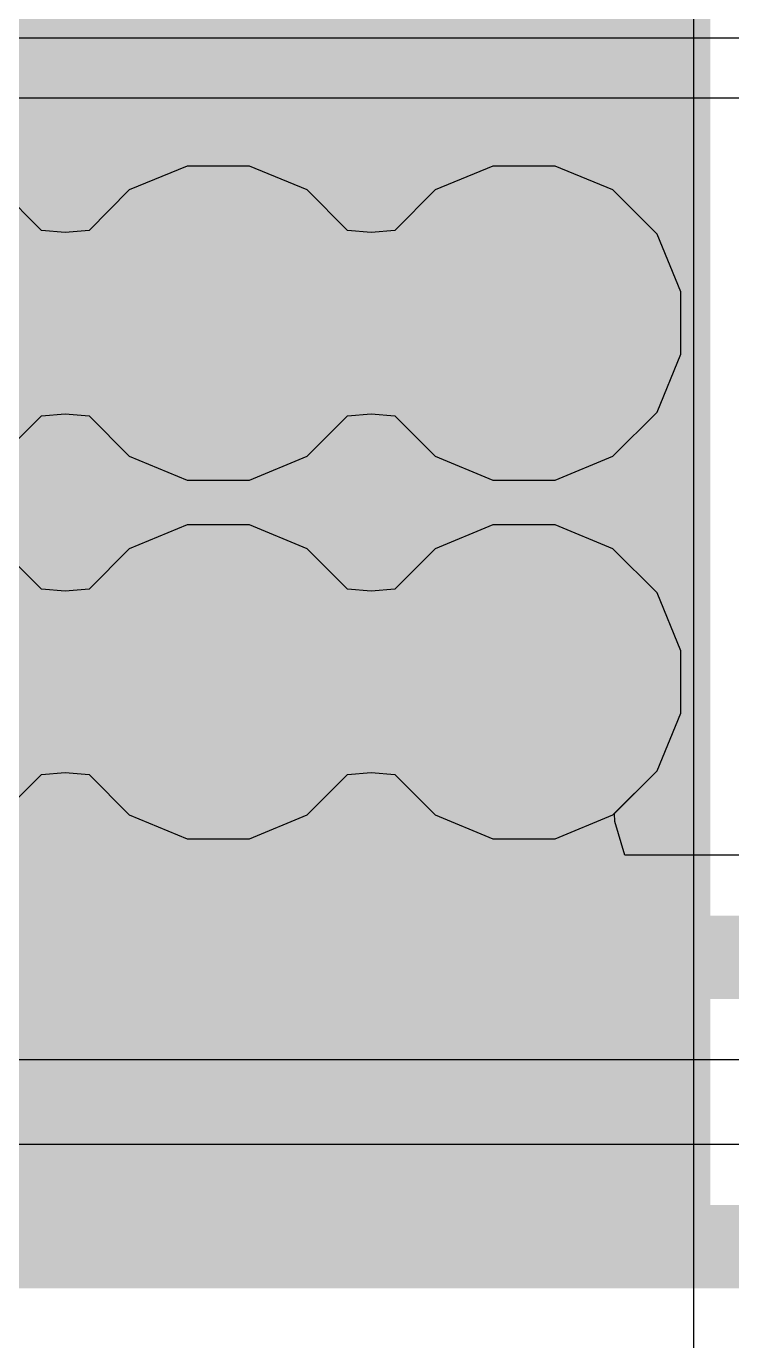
# Model space of a CAD drawing. Header units: inches. Extents: x 0 to 13.9, y -0.2 to 3.4.
# Drawn here: x 1.46 to 1.5446, y 2.736 to 2.8936 of the extents above; entities that cross this region are included whole.
import ezdxf

# ---------------------------------------------------------------- set-up
doc = ezdxf.new("R2010")
doc.units = ezdxf.units.IN
doc.header["$MEASUREMENT"] = 0
for name, color, linetype in [('Bottom Layer', 5, 'Continuous'), ('Drill Drawing', 1, 'Continuous'), ('Layer 1', 16, 'Continuous'), ('Layer 2', 76, 'Continuous'), ('Top Layer', 1, 'Continuous'), ('Via Holes', 16, 'Continuous')]:
    doc.layers.add(name, color=color, linetype=linetype)

msp = doc.modelspace()

# ---------------------------------------------------------------- hatches: boundary and pattern name
at = {"layer": 'Bottom Layer'}
h = msp.add_hatch(color=5, dxfattribs=at)
edge = h.paths.add_edge_path()
edge.add_arc((1.483, 2.858), 0.01181, 0, 360)
h = msp.add_hatch(color=5, dxfattribs=at)
edge = h.paths.add_edge_path()
edge.add_arc((1.51967, 2.858), 0.01181, 0, 360)
h = msp.add_hatch(color=5, dxfattribs=at)
edge = h.paths.add_edge_path()
edge.add_arc((1.483, 2.815), 0.01181, 0, 360)
h = msp.add_hatch(color=5, dxfattribs=at)
edge = h.paths.add_edge_path()
edge.add_arc((1.51967, 2.815), 0.01181, 0, 360)
at = {"layer": 'Layer 1'}
h = msp.add_hatch(color=16, dxfattribs=at)
edge = h.paths.add_edge_path()
edge.add_arc((1.483, 2.858), 0.01181, 0, 360)
h = msp.add_hatch(color=16, dxfattribs=at)
edge = h.paths.add_edge_path()
edge.add_arc((1.51967, 2.858), 0.01181, 0, 360)
h = msp.add_hatch(color=16, dxfattribs=at)
edge = h.paths.add_edge_path()
edge.add_arc((1.483, 2.815), 0.01181, 0, 360)
h = msp.add_hatch(color=16, dxfattribs=at)
edge = h.paths.add_edge_path()
edge.add_arc((1.51967, 2.815), 0.01181, 0, 360)
at = {"layer": 'Layer 2'}
h = msp.add_hatch(color=76, dxfattribs=at)
edge = h.paths.add_edge_path()
edge.add_arc((1.483, 2.858), 0.01181, 0, 360)
h = msp.add_hatch(color=76, dxfattribs=at)
edge = h.paths.add_edge_path()
edge.add_arc((1.51967, 2.858), 0.01181, 0, 360)
h = msp.add_hatch(color=76, dxfattribs=at)
edge = h.paths.add_edge_path()
edge.add_arc((1.483, 2.815), 0.01181, 0, 360)
h = msp.add_hatch(color=76, dxfattribs=at)
edge = h.paths.add_edge_path()
edge.add_arc((1.51967, 2.815), 0.01181, 0, 360)
at = {"layer": 'Top Layer'}
msp.add_hatch(color=1, dxfattribs=at).paths.add_polyline_path([(1.344, 2.743), (1.542, 2.743), (1.542, 2.975), (1.344, 2.975)])
h = msp.add_hatch(color=1, dxfattribs=at)
edge = h.paths.add_edge_path()
edge.add_arc((1.483, 2.858), 0.01181, 0, 360)
h = msp.add_hatch(color=1, dxfattribs=at)
edge = h.paths.add_edge_path()
edge.add_arc((1.51967, 2.858), 0.01181, 0, 360)
h = msp.add_hatch(color=1, dxfattribs=at)
edge = h.paths.add_edge_path()
edge.add_arc((1.483, 2.815), 0.01181, 0, 360)
h = msp.add_hatch(color=1, dxfattribs=at)
edge = h.paths.add_edge_path()
edge.add_arc((1.51967, 2.815), 0.01181, 0, 360)
at = {"layer": 'Via Holes'}
h = msp.add_hatch(color=7, dxfattribs=at)
edge = h.paths.add_edge_path()
edge.add_arc((1.483, 2.858), 0.00591, 0, 360)
h = msp.add_hatch(color=7, dxfattribs=at)
edge = h.paths.add_edge_path()
edge.add_arc((1.51967, 2.858), 0.00591, 0, 360)
h = msp.add_hatch(color=7, dxfattribs=at)
edge = h.paths.add_edge_path()
edge.add_arc((1.483, 2.815), 0.00591, 0, 360)
h = msp.add_hatch(color=7, dxfattribs=at)
edge = h.paths.add_edge_path()
edge.add_arc((1.51967, 2.815), 0.00591, 0, 360)

# ---------------------------------------------------------------- linework, layer by layer
at = {"layer": 'Bottom Layer'}
for p, q in [((1.47926, 2.87681), (1.47234, 2.87395)), ((1.48674, 2.87681), (1.47926, 2.87681)), ((1.49366, 2.87395), (1.48674, 2.87681)), ((1.51592, 2.87681), (1.50901, 2.87395)), ((1.52341, 2.87681), (1.51592, 2.87681)), ((1.53032, 2.87395), (1.52341, 2.87681)), ((1.46183, 2.86911), (1.45699, 2.87395)), ((1.47234, 2.87395), (1.46751, 2.86911)), ((1.49849, 2.86911), (1.49366, 2.87395)), ((1.50901, 2.87395), (1.50417, 2.86911)), ((1.53561, 2.86866), (1.53032, 2.87395)), ((1.46467, 2.86886), (1.46183, 2.86911)), ((1.46751, 2.86911), (1.46467, 2.86886)), ((1.50133, 2.86886), (1.49849, 2.86911)), ((1.50417, 2.86911), (1.50133, 2.86886)), ((1.53848, 2.86174), (1.53561, 2.86866)), ((1.53848, 2.85426), (1.53848, 2.86174)), ((1.53561, 2.84734), (1.53848, 2.85426)), ((1.45699, 2.84205), (1.46183, 2.84689)), ((1.46183, 2.84689), (1.46467, 2.84714)), ((1.46467, 2.84714), (1.46751, 2.84689)), ((1.46751, 2.84689), (1.47234, 2.84205)), ((1.49366, 2.84205), (1.49849, 2.84689)), ((1.49849, 2.84689), (1.50133, 2.84714)), ((1.50133, 2.84714), (1.50417, 2.84689)), ((1.50417, 2.84689), (1.50901, 2.84205)), ((1.53032, 2.84205), (1.53561, 2.84734)), ((1.47234, 2.84205), (1.47926, 2.83919)), ((1.48674, 2.83919), (1.49366, 2.84205)), ((1.50901, 2.84205), (1.51592, 2.83919)), ((1.52341, 2.83919), (1.53032, 2.84205)), ((1.47926, 2.83919), (1.48674, 2.83919)), ((1.51592, 2.83919), (1.52341, 2.83919)), ((1.47926, 2.83381), (1.47234, 2.83095)), ((1.48674, 2.83381), (1.47926, 2.83381)), ((1.49366, 2.83095), (1.48674, 2.83381)), ((1.51592, 2.83381), (1.50901, 2.83095)), ((1.52341, 2.83381), (1.51592, 2.83381)), ((1.53032, 2.83095), (1.52341, 2.83381)), ((1.46183, 2.82611), (1.45699, 2.83095)), ((1.47234, 2.83095), (1.46751, 2.82611)), ((1.49849, 2.82611), (1.49366, 2.83095)), ((1.50901, 2.83095), (1.50417, 2.82611)), ((1.53561, 2.82566), (1.53032, 2.83095)), ((1.46467, 2.82586), (1.46183, 2.82611)), ((1.46751, 2.82611), (1.46467, 2.82586)), ((1.50133, 2.82586), (1.49849, 2.82611)), ((1.50417, 2.82611), (1.50133, 2.82586)), ((1.53848, 2.81874), (1.53561, 2.82566)), ((1.53848, 2.81126), (1.53848, 2.81874)), ((1.53561, 2.80434), (1.53848, 2.81126)), ((1.45699, 2.79905), (1.46183, 2.80389)), ((1.46183, 2.80389), (1.46467, 2.80414)), ((1.46467, 2.80414), (1.46751, 2.80389)), ((1.46751, 2.80389), (1.47234, 2.79905)), ((1.49366, 2.79905), (1.49849, 2.80389)), ((1.49849, 2.80389), (1.50133, 2.80414)), ((1.50133, 2.80414), (1.50417, 2.80389)), ((1.50417, 2.80389), (1.50901, 2.79905)), ((1.53032, 2.79905), (1.53561, 2.80434)), ((1.47234, 2.79905), (1.47926, 2.79619)), ((1.48674, 2.79619), (1.49366, 2.79905)), ((1.50901, 2.79905), (1.51592, 2.79619)), ((1.52341, 2.79619), (1.53032, 2.79905)), ((1.47926, 2.79619), (1.48674, 2.79619)), ((1.51592, 2.79619), (1.52341, 2.79619))]:
    msp.add_line(p, q, dxfattribs=at)
at = {"layer": 'Drill Drawing'}
for points in [[(1.473, 2.868, 0.002, 0.002, 0), (1.483, 2.863, 0.002, 0.002, 0)], [(1.473, 2.868, 0.002, 0.002, 0), (1.478, 2.858, 0.002, 0.002, 0)], [(1.483, 2.863, 0.002, 0.002, 0), (1.493, 2.868, 0.002, 0.002, 0)], [(1.488, 2.858, 0.002, 0.002, 0), (1.493, 2.868, 0.002, 0.002, 0)], [(1.50967, 2.868, 0.002, 0.002, 0), (1.51967, 2.863, 0.002, 0.002, 0)], [(1.50967, 2.868, 0.002, 0.002, 0), (1.51467, 2.858, 0.002, 0.002, 0)], [(1.51967, 2.863, 0.002, 0.002, 0), (1.52967, 2.868, 0.002, 0.002, 0)], [(1.52467, 2.858, 0.002, 0.002, 0), (1.52967, 2.868, 0.002, 0.002, 0)], [(1.477, 2.864, 0.002, 0.002, 0), (1.483, 2.861, 0.002, 0.002, 0)], [(1.477, 2.864, 0.002, 0.002, 0), (1.48, 2.858, 0.002, 0.002, 0)], [(1.483, 2.861, 0.002, 0.002, 0), (1.489, 2.864, 0.002, 0.002, 0)], [(1.486, 2.858, 0.002, 0.002, 0), (1.489, 2.864, 0.002, 0.002, 0)], [(1.51367, 2.864, 0.002, 0.002, 0), (1.51967, 2.861, 0.002, 0.002, 0)], [(1.51367, 2.864, 0.002, 0.002, 0), (1.51667, 2.858, 0.002, 0.002, 0)], [(1.51967, 2.861, 0.002, 0.002, 0), (1.52567, 2.864, 0.002, 0.002, 0)], [(1.52267, 2.858, 0.002, 0.002, 0), (1.52567, 2.864, 0.002, 0.002, 0)], [(1.473, 2.848, 0.002, 0.002, 0), (1.478, 2.858, 0.002, 0.002, 0)], [(1.477, 2.852, 0.002, 0.002, 0), (1.48, 2.858, 0.002, 0.002, 0)], [(1.486, 2.858, 0.002, 0.002, 0), (1.489, 2.852, 0.002, 0.002, 0)], [(1.488, 2.858, 0.002, 0.002, 0), (1.493, 2.848, 0.002, 0.002, 0)], [(1.50967, 2.848, 0.002, 0.002, 0), (1.51467, 2.858, 0.002, 0.002, 0)], [(1.51367, 2.852, 0.002, 0.002, 0), (1.51667, 2.858, 0.002, 0.002, 0)], [(1.52267, 2.858, 0.002, 0.002, 0), (1.52567, 2.852, 0.002, 0.002, 0)], [(1.52467, 2.858, 0.002, 0.002, 0), (1.52967, 2.848, 0.002, 0.002, 0)], [(1.477, 2.852, 0.002, 0.002, 0), (1.483, 2.855, 0.002, 0.002, 0)], [(1.483, 2.855, 0.002, 0.002, 0), (1.489, 2.852, 0.002, 0.002, 0)], [(1.51367, 2.852, 0.002, 0.002, 0), (1.51967, 2.855, 0.002, 0.002, 0)], [(1.51967, 2.855, 0.002, 0.002, 0), (1.52567, 2.852, 0.002, 0.002, 0)], [(1.473, 2.848, 0.002, 0.002, 0), (1.483, 2.853, 0.002, 0.002, 0)], [(1.483, 2.853, 0.002, 0.002, 0), (1.493, 2.848, 0.002, 0.002, 0)], [(1.50967, 2.848, 0.002, 0.002, 0), (1.51967, 2.853, 0.002, 0.002, 0)], [(1.51967, 2.853, 0.002, 0.002, 0), (1.52967, 2.848, 0.002, 0.002, 0)], [(1.473, 2.825, 0.002, 0.002, 0), (1.483, 2.82, 0.002, 0.002, 0)], [(1.473, 2.825, 0.002, 0.002, 0), (1.478, 2.815, 0.002, 0.002, 0)], [(1.483, 2.82, 0.002, 0.002, 0), (1.493, 2.825, 0.002, 0.002, 0)], [(1.488, 2.815, 0.002, 0.002, 0), (1.493, 2.825, 0.002, 0.002, 0)], [(1.50967, 2.825, 0.002, 0.002, 0), (1.51967, 2.82, 0.002, 0.002, 0)], [(1.50967, 2.825, 0.002, 0.002, 0), (1.51467, 2.815, 0.002, 0.002, 0)], [(1.51967, 2.82, 0.002, 0.002, 0), (1.52967, 2.825, 0.002, 0.002, 0)], [(1.52467, 2.815, 0.002, 0.002, 0), (1.52967, 2.825, 0.002, 0.002, 0)], [(1.477, 2.821, 0.002, 0.002, 0), (1.483, 2.818, 0.002, 0.002, 0)], [(1.477, 2.821, 0.002, 0.002, 0), (1.48, 2.815, 0.002, 0.002, 0)], [(1.483, 2.818, 0.002, 0.002, 0), (1.489, 2.821, 0.002, 0.002, 0)], [(1.486, 2.815, 0.002, 0.002, 0), (1.489, 2.821, 0.002, 0.002, 0)], [(1.51367, 2.821, 0.002, 0.002, 0), (1.51967, 2.818, 0.002, 0.002, 0)], [(1.51367, 2.821, 0.002, 0.002, 0), (1.51667, 2.815, 0.002, 0.002, 0)], [(1.51967, 2.818, 0.002, 0.002, 0), (1.52567, 2.821, 0.002, 0.002, 0)], [(1.52267, 2.815, 0.002, 0.002, 0), (1.52567, 2.821, 0.002, 0.002, 0)], [(1.473, 2.805, 0.002, 0.002, 0), (1.478, 2.815, 0.002, 0.002, 0)], [(1.477, 2.809, 0.002, 0.002, 0), (1.48, 2.815, 0.002, 0.002, 0)], [(1.486, 2.815, 0.002, 0.002, 0), (1.489, 2.809, 0.002, 0.002, 0)], [(1.488, 2.815, 0.002, 0.002, 0), (1.493, 2.805, 0.002, 0.002, 0)], [(1.50967, 2.805, 0.002, 0.002, 0), (1.51467, 2.815, 0.002, 0.002, 0)], [(1.51367, 2.809, 0.002, 0.002, 0), (1.51667, 2.815, 0.002, 0.002, 0)], [(1.52267, 2.815, 0.002, 0.002, 0), (1.52567, 2.809, 0.002, 0.002, 0)], [(1.52467, 2.815, 0.002, 0.002, 0), (1.52967, 2.805, 0.002, 0.002, 0)], [(1.477, 2.809, 0.002, 0.002, 0), (1.483, 2.812, 0.002, 0.002, 0)], [(1.483, 2.812, 0.002, 0.002, 0), (1.489, 2.809, 0.002, 0.002, 0)], [(1.51367, 2.809, 0.002, 0.002, 0), (1.51967, 2.812, 0.002, 0.002, 0)], [(1.51967, 2.812, 0.002, 0.002, 0), (1.52567, 2.809, 0.002, 0.002, 0)], [(1.473, 2.805, 0.002, 0.002, 0), (1.483, 2.81, 0.002, 0.002, 0)], [(1.483, 2.81, 0.002, 0.002, 0), (1.493, 2.805, 0.002, 0.002, 0)], [(1.50967, 2.805, 0.002, 0.002, 0), (1.51967, 2.81, 0.002, 0.002, 0)], [(1.51967, 2.81, 0.002, 0.002, 0), (1.52967, 2.805, 0.002, 0.002, 0)]]:
    msp.add_lwpolyline(points, format="xyseb", dxfattribs=at)
for points in [[(1.4725, 2.868, 0.001, 0.001, 1), (1.4735, 2.868, 0.001, 0.001, 1)], [(1.4725, 2.868, 0.001, 0.001, 1), (1.4735, 2.868, 0.001, 0.001, 1)], [(1.4925, 2.868, 0.001, 0.001, 1), (1.4935, 2.868, 0.001, 0.001, 1)], [(1.4925, 2.868, 0.001, 0.001, 1), (1.4935, 2.868, 0.001, 0.001, 1)], [(1.50917, 2.868, 0.001, 0.001, 1), (1.51017, 2.868, 0.001, 0.001, 1)], [(1.50917, 2.868, 0.001, 0.001, 1), (1.51017, 2.868, 0.001, 0.001, 1)], [(1.52917, 2.868, 0.001, 0.001, 1), (1.53017, 2.868, 0.001, 0.001, 1)], [(1.52917, 2.868, 0.001, 0.001, 1), (1.53017, 2.868, 0.001, 0.001, 1)], [(1.4765, 2.864, 0.001, 0.001, 1), (1.4775, 2.864, 0.001, 0.001, 1)], [(1.4765, 2.864, 0.001, 0.001, 1), (1.4775, 2.864, 0.001, 0.001, 1)], [(1.4825, 2.863, 0.001, 0.001, 1), (1.4835, 2.863, 0.001, 0.001, 1)], [(1.4825, 2.863, 0.001, 0.001, 1), (1.4835, 2.863, 0.001, 0.001, 1)], [(1.4885, 2.864, 0.001, 0.001, 1), (1.4895, 2.864, 0.001, 0.001, 1)], [(1.4885, 2.864, 0.001, 0.001, 1), (1.4895, 2.864, 0.001, 0.001, 1)], [(1.51317, 2.864, 0.001, 0.001, 1), (1.51417, 2.864, 0.001, 0.001, 1)], [(1.51317, 2.864, 0.001, 0.001, 1), (1.51417, 2.864, 0.001, 0.001, 1)], [(1.51917, 2.863, 0.001, 0.001, 1), (1.52017, 2.863, 0.001, 0.001, 1)], [(1.51917, 2.863, 0.001, 0.001, 1), (1.52017, 2.863, 0.001, 0.001, 1)], [(1.52517, 2.864, 0.001, 0.001, 1), (1.52617, 2.864, 0.001, 0.001, 1)], [(1.52517, 2.864, 0.001, 0.001, 1), (1.52617, 2.864, 0.001, 0.001, 1)], [(1.4825, 2.861, 0.001, 0.001, 1), (1.4835, 2.861, 0.001, 0.001, 1)], [(1.4825, 2.861, 0.001, 0.001, 1), (1.4835, 2.861, 0.001, 0.001, 1)], [(1.51917, 2.861, 0.001, 0.001, 1), (1.52017, 2.861, 0.001, 0.001, 1)], [(1.51917, 2.861, 0.001, 0.001, 1), (1.52017, 2.861, 0.001, 0.001, 1)], [(1.4775, 2.858, 0.001, 0.001, 1), (1.4785, 2.858, 0.001, 0.001, 1)], [(1.4775, 2.858, 0.001, 0.001, 1), (1.4785, 2.858, 0.001, 0.001, 1)], [(1.4795, 2.858, 0.001, 0.001, 1), (1.4805, 2.858, 0.001, 0.001, 1)], [(1.4795, 2.858, 0.001, 0.001, 1), (1.4805, 2.858, 0.001, 0.001, 1)], [(1.4855, 2.858, 0.001, 0.001, 1), (1.4865, 2.858, 0.001, 0.001, 1)], [(1.4855, 2.858, 0.001, 0.001, 1), (1.4865, 2.858, 0.001, 0.001, 1)], [(1.4875, 2.858, 0.001, 0.001, 1), (1.4885, 2.858, 0.001, 0.001, 1)], [(1.4875, 2.858, 0.001, 0.001, 1), (1.4885, 2.858, 0.001, 0.001, 1)], [(1.51417, 2.858, 0.001, 0.001, 1), (1.51517, 2.858, 0.001, 0.001, 1)], [(1.51417, 2.858, 0.001, 0.001, 1), (1.51517, 2.858, 0.001, 0.001, 1)], [(1.51617, 2.858, 0.001, 0.001, 1), (1.51717, 2.858, 0.001, 0.001, 1)], [(1.51617, 2.858, 0.001, 0.001, 1), (1.51717, 2.858, 0.001, 0.001, 1)], [(1.52217, 2.858, 0.001, 0.001, 1), (1.52317, 2.858, 0.001, 0.001, 1)], [(1.52217, 2.858, 0.001, 0.001, 1), (1.52317, 2.858, 0.001, 0.001, 1)], [(1.52417, 2.858, 0.001, 0.001, 1), (1.52517, 2.858, 0.001, 0.001, 1)], [(1.52417, 2.858, 0.001, 0.001, 1), (1.52517, 2.858, 0.001, 0.001, 1)], [(1.4825, 2.855, 0.001, 0.001, 1), (1.4835, 2.855, 0.001, 0.001, 1)], [(1.4825, 2.855, 0.001, 0.001, 1), (1.4835, 2.855, 0.001, 0.001, 1)], [(1.51917, 2.855, 0.001, 0.001, 1), (1.52017, 2.855, 0.001, 0.001, 1)], [(1.51917, 2.855, 0.001, 0.001, 1), (1.52017, 2.855, 0.001, 0.001, 1)], [(1.4765, 2.852, 0.001, 0.001, 1), (1.4775, 2.852, 0.001, 0.001, 1)], [(1.4765, 2.852, 0.001, 0.001, 1), (1.4775, 2.852, 0.001, 0.001, 1)], [(1.4825, 2.853, 0.001, 0.001, 1), (1.4835, 2.853, 0.001, 0.001, 1)], [(1.4825, 2.853, 0.001, 0.001, 1), (1.4835, 2.853, 0.001, 0.001, 1)], [(1.4885, 2.852, 0.001, 0.001, 1), (1.4895, 2.852, 0.001, 0.001, 1)], [(1.4885, 2.852, 0.001, 0.001, 1), (1.4895, 2.852, 0.001, 0.001, 1)], [(1.51317, 2.852, 0.001, 0.001, 1), (1.51417, 2.852, 0.001, 0.001, 1)], [(1.51317, 2.852, 0.001, 0.001, 1), (1.51417, 2.852, 0.001, 0.001, 1)], [(1.51917, 2.853, 0.001, 0.001, 1), (1.52017, 2.853, 0.001, 0.001, 1)], [(1.51917, 2.853, 0.001, 0.001, 1), (1.52017, 2.853, 0.001, 0.001, 1)], [(1.52517, 2.852, 0.001, 0.001, 1), (1.52617, 2.852, 0.001, 0.001, 1)], [(1.52517, 2.852, 0.001, 0.001, 1), (1.52617, 2.852, 0.001, 0.001, 1)], [(1.4725, 2.848, 0.001, 0.001, 1), (1.4735, 2.848, 0.001, 0.001, 1)], [(1.4725, 2.848, 0.001, 0.001, 1), (1.4735, 2.848, 0.001, 0.001, 1)], [(1.4925, 2.848, 0.001, 0.001, 1), (1.4935, 2.848, 0.001, 0.001, 1)], [(1.4925, 2.848, 0.001, 0.001, 1), (1.4935, 2.848, 0.001, 0.001, 1)], [(1.50917, 2.848, 0.001, 0.001, 1), (1.51017, 2.848, 0.001, 0.001, 1)], [(1.50917, 2.848, 0.001, 0.001, 1), (1.51017, 2.848, 0.001, 0.001, 1)], [(1.52917, 2.848, 0.001, 0.001, 1), (1.53017, 2.848, 0.001, 0.001, 1)], [(1.52917, 2.848, 0.001, 0.001, 1), (1.53017, 2.848, 0.001, 0.001, 1)], [(1.4725, 2.825, 0.001, 0.001, 1), (1.4735, 2.825, 0.001, 0.001, 1)], [(1.4725, 2.825, 0.001, 0.001, 1), (1.4735, 2.825, 0.001, 0.001, 1)], [(1.4925, 2.825, 0.001, 0.001, 1), (1.4935, 2.825, 0.001, 0.001, 1)], [(1.4925, 2.825, 0.001, 0.001, 1), (1.4935, 2.825, 0.001, 0.001, 1)], [(1.50917, 2.825, 0.001, 0.001, 1), (1.51017, 2.825, 0.001, 0.001, 1)], [(1.50917, 2.825, 0.001, 0.001, 1), (1.51017, 2.825, 0.001, 0.001, 1)], [(1.52917, 2.825, 0.001, 0.001, 1), (1.53017, 2.825, 0.001, 0.001, 1)], [(1.52917, 2.825, 0.001, 0.001, 1), (1.53017, 2.825, 0.001, 0.001, 1)], [(1.4765, 2.821, 0.001, 0.001, 1), (1.4775, 2.821, 0.001, 0.001, 1)], [(1.4765, 2.821, 0.001, 0.001, 1), (1.4775, 2.821, 0.001, 0.001, 1)], [(1.4885, 2.821, 0.001, 0.001, 1), (1.4895, 2.821, 0.001, 0.001, 1)], [(1.4885, 2.821, 0.001, 0.001, 1), (1.4895, 2.821, 0.001, 0.001, 1)], [(1.51317, 2.821, 0.001, 0.001, 1), (1.51417, 2.821, 0.001, 0.001, 1)], [(1.51317, 2.821, 0.001, 0.001, 1), (1.51417, 2.821, 0.001, 0.001, 1)], [(1.52517, 2.821, 0.001, 0.001, 1), (1.52617, 2.821, 0.001, 0.001, 1)], [(1.52517, 2.821, 0.001, 0.001, 1), (1.52617, 2.821, 0.001, 0.001, 1)], [(1.4825, 2.82, 0.001, 0.001, 1), (1.4835, 2.82, 0.001, 0.001, 1)], [(1.4825, 2.82, 0.001, 0.001, 1), (1.4835, 2.82, 0.001, 0.001, 1)], [(1.51917, 2.82, 0.001, 0.001, 1), (1.52017, 2.82, 0.001, 0.001, 1)], [(1.51917, 2.82, 0.001, 0.001, 1), (1.52017, 2.82, 0.001, 0.001, 1)], [(1.4825, 2.818, 0.001, 0.001, 1), (1.4835, 2.818, 0.001, 0.001, 1)], [(1.4825, 2.818, 0.001, 0.001, 1), (1.4835, 2.818, 0.001, 0.001, 1)], [(1.51917, 2.818, 0.001, 0.001, 1), (1.52017, 2.818, 0.001, 0.001, 1)], [(1.51917, 2.818, 0.001, 0.001, 1), (1.52017, 2.818, 0.001, 0.001, 1)], [(1.4775, 2.815, 0.001, 0.001, 1), (1.4785, 2.815, 0.001, 0.001, 1)], [(1.4775, 2.815, 0.001, 0.001, 1), (1.4785, 2.815, 0.001, 0.001, 1)], [(1.4795, 2.815, 0.001, 0.001, 1), (1.4805, 2.815, 0.001, 0.001, 1)], [(1.4795, 2.815, 0.001, 0.001, 1), (1.4805, 2.815, 0.001, 0.001, 1)], [(1.4855, 2.815, 0.001, 0.001, 1), (1.4865, 2.815, 0.001, 0.001, 1)], [(1.4855, 2.815, 0.001, 0.001, 1), (1.4865, 2.815, 0.001, 0.001, 1)], [(1.4875, 2.815, 0.001, 0.001, 1), (1.4885, 2.815, 0.001, 0.001, 1)], [(1.4875, 2.815, 0.001, 0.001, 1), (1.4885, 2.815, 0.001, 0.001, 1)], [(1.51417, 2.815, 0.001, 0.001, 1), (1.51517, 2.815, 0.001, 0.001, 1)], [(1.51417, 2.815, 0.001, 0.001, 1), (1.51517, 2.815, 0.001, 0.001, 1)], [(1.51617, 2.815, 0.001, 0.001, 1), (1.51717, 2.815, 0.001, 0.001, 1)], [(1.51617, 2.815, 0.001, 0.001, 1), (1.51717, 2.815, 0.001, 0.001, 1)], [(1.52217, 2.815, 0.001, 0.001, 1), (1.52317, 2.815, 0.001, 0.001, 1)], [(1.52217, 2.815, 0.001, 0.001, 1), (1.52317, 2.815, 0.001, 0.001, 1)], [(1.52417, 2.815, 0.001, 0.001, 1), (1.52517, 2.815, 0.001, 0.001, 1)], [(1.52417, 2.815, 0.001, 0.001, 1), (1.52517, 2.815, 0.001, 0.001, 1)], [(1.4825, 2.812, 0.001, 0.001, 1), (1.4835, 2.812, 0.001, 0.001, 1)], [(1.4825, 2.812, 0.001, 0.001, 1), (1.4835, 2.812, 0.001, 0.001, 1)], [(1.51917, 2.812, 0.001, 0.001, 1), (1.52017, 2.812, 0.001, 0.001, 1)], [(1.51917, 2.812, 0.001, 0.001, 1), (1.52017, 2.812, 0.001, 0.001, 1)], [(1.4825, 2.81, 0.001, 0.001, 1), (1.4835, 2.81, 0.001, 0.001, 1)], [(1.4825, 2.81, 0.001, 0.001, 1), (1.4835, 2.81, 0.001, 0.001, 1)], [(1.51917, 2.81, 0.001, 0.001, 1), (1.52017, 2.81, 0.001, 0.001, 1)], [(1.51917, 2.81, 0.001, 0.001, 1), (1.52017, 2.81, 0.001, 0.001, 1)], [(1.4765, 2.809, 0.001, 0.001, 1), (1.4775, 2.809, 0.001, 0.001, 1)], [(1.4765, 2.809, 0.001, 0.001, 1), (1.4775, 2.809, 0.001, 0.001, 1)], [(1.4885, 2.809, 0.001, 0.001, 1), (1.4895, 2.809, 0.001, 0.001, 1)], [(1.4885, 2.809, 0.001, 0.001, 1), (1.4895, 2.809, 0.001, 0.001, 1)], [(1.51317, 2.809, 0.001, 0.001, 1), (1.51417, 2.809, 0.001, 0.001, 1)], [(1.51317, 2.809, 0.001, 0.001, 1), (1.51417, 2.809, 0.001, 0.001, 1)], [(1.52517, 2.809, 0.001, 0.001, 1), (1.52617, 2.809, 0.001, 0.001, 1)], [(1.52517, 2.809, 0.001, 0.001, 1), (1.52617, 2.809, 0.001, 0.001, 1)], [(1.4725, 2.805, 0.001, 0.001, 1), (1.4735, 2.805, 0.001, 0.001, 1)], [(1.4725, 2.805, 0.001, 0.001, 1), (1.4735, 2.805, 0.001, 0.001, 1)], [(1.4925, 2.805, 0.001, 0.001, 1), (1.4935, 2.805, 0.001, 0.001, 1)], [(1.4925, 2.805, 0.001, 0.001, 1), (1.4935, 2.805, 0.001, 0.001, 1)], [(1.50917, 2.805, 0.001, 0.001, 1), (1.51017, 2.805, 0.001, 0.001, 1)], [(1.50917, 2.805, 0.001, 0.001, 1), (1.51017, 2.805, 0.001, 0.001, 1)], [(1.52917, 2.805, 0.001, 0.001, 1), (1.53017, 2.805, 0.001, 0.001, 1)], [(1.52917, 2.805, 0.001, 0.001, 1), (1.53017, 2.805, 0.001, 0.001, 1)]]:
    msp.add_lwpolyline(points, format="xyseb", close=True, dxfattribs=at)
at = {"layer": 'Layer 1'}
for p, q in [((1.47926, 2.87681), (1.47234, 2.87395)), ((1.48674, 2.87681), (1.47926, 2.87681)), ((1.49366, 2.87395), (1.48674, 2.87681)), ((1.51592, 2.87681), (1.50901, 2.87395)), ((1.52341, 2.87681), (1.51592, 2.87681)), ((1.53032, 2.87395), (1.52341, 2.87681)), ((1.46183, 2.86911), (1.45699, 2.87395)), ((1.47234, 2.87395), (1.46751, 2.86911)), ((1.49849, 2.86911), (1.49366, 2.87395)), ((1.50901, 2.87395), (1.50417, 2.86911)), ((1.53561, 2.86866), (1.53032, 2.87395)), ((1.46467, 2.86886), (1.46183, 2.86911)), ((1.46751, 2.86911), (1.46467, 2.86886)), ((1.50133, 2.86886), (1.49849, 2.86911)), ((1.50417, 2.86911), (1.50133, 2.86886)), ((1.53848, 2.86174), (1.53561, 2.86866)), ((1.53848, 2.85426), (1.53848, 2.86174)), ((1.53561, 2.84734), (1.53848, 2.85426)), ((1.45699, 2.84205), (1.46183, 2.84689)), ((1.46183, 2.84689), (1.46467, 2.84714)), ((1.46467, 2.84714), (1.46751, 2.84689)), ((1.46751, 2.84689), (1.47234, 2.84205)), ((1.49366, 2.84205), (1.49849, 2.84689)), ((1.49849, 2.84689), (1.50133, 2.84714)), ((1.50133, 2.84714), (1.50417, 2.84689)), ((1.50417, 2.84689), (1.50901, 2.84205)), ((1.53032, 2.84205), (1.53561, 2.84734)), ((1.47234, 2.84205), (1.47926, 2.83919)), ((1.48674, 2.83919), (1.49366, 2.84205)), ((1.50901, 2.84205), (1.51592, 2.83919)), ((1.52341, 2.83919), (1.53032, 2.84205)), ((1.47926, 2.83919), (1.48674, 2.83919)), ((1.51592, 2.83919), (1.52341, 2.83919)), ((1.47926, 2.83381), (1.47234, 2.83095)), ((1.48674, 2.83381), (1.47926, 2.83381)), ((1.49366, 2.83095), (1.48674, 2.83381)), ((1.51592, 2.83381), (1.50901, 2.83095)), ((1.52341, 2.83381), (1.51592, 2.83381)), ((1.53032, 2.83095), (1.52341, 2.83381)), ((1.46183, 2.82611), (1.45699, 2.83095)), ((1.47234, 2.83095), (1.46751, 2.82611)), ((1.49849, 2.82611), (1.49366, 2.83095)), ((1.50901, 2.83095), (1.50417, 2.82611)), ((1.53561, 2.82566), (1.53032, 2.83095)), ((1.46467, 2.82586), (1.46183, 2.82611)), ((1.46751, 2.82611), (1.46467, 2.82586)), ((1.50133, 2.82586), (1.49849, 2.82611)), ((1.50417, 2.82611), (1.50133, 2.82586)), ((1.53848, 2.81874), (1.53561, 2.82566)), ((1.53848, 2.81126), (1.53848, 2.81874)), ((1.53561, 2.80434), (1.53848, 2.81126)), ((1.5305, 2.79923), (1.53561, 2.80434)), ((1.53055, 2.79827), (1.5305, 2.79923)), ((1.53176, 2.79424), (1.53055, 2.79827)), ((2.077, 2.79424), (1.53176, 2.79424)), ((0.389, 2.76976), (2.07193, 2.76976)), ((2.04167, 2.75957), (0.36743, 2.75957))]:
    msp.add_line(p, q, dxfattribs=at)
for points in [[(0.389, 2.782, 0.01, 0.01, 0), (2.077, 2.782, 0.01, 0.01, 0)], [(0.325, 2.74733, 0.01, 0.01, 0), (2.04167, 2.74733, 0.01, 0.01, 0)]]:
    msp.add_lwpolyline(points, format="xyseb", dxfattribs=at)
at = {"layer": 'Layer 2'}
for p, q in [((1.699, 2.89214), (1.35, 2.89214)), ((1.35, 2.885), (1.699, 2.885))]:
    msp.add_line(p, q, dxfattribs=at)
at = {"layer": 'Top Layer'}
msp.add_line((1.54, 2.972), (1.54, 2.4547), dxfattribs=at)

doc.saveas('drawing.dxf')
